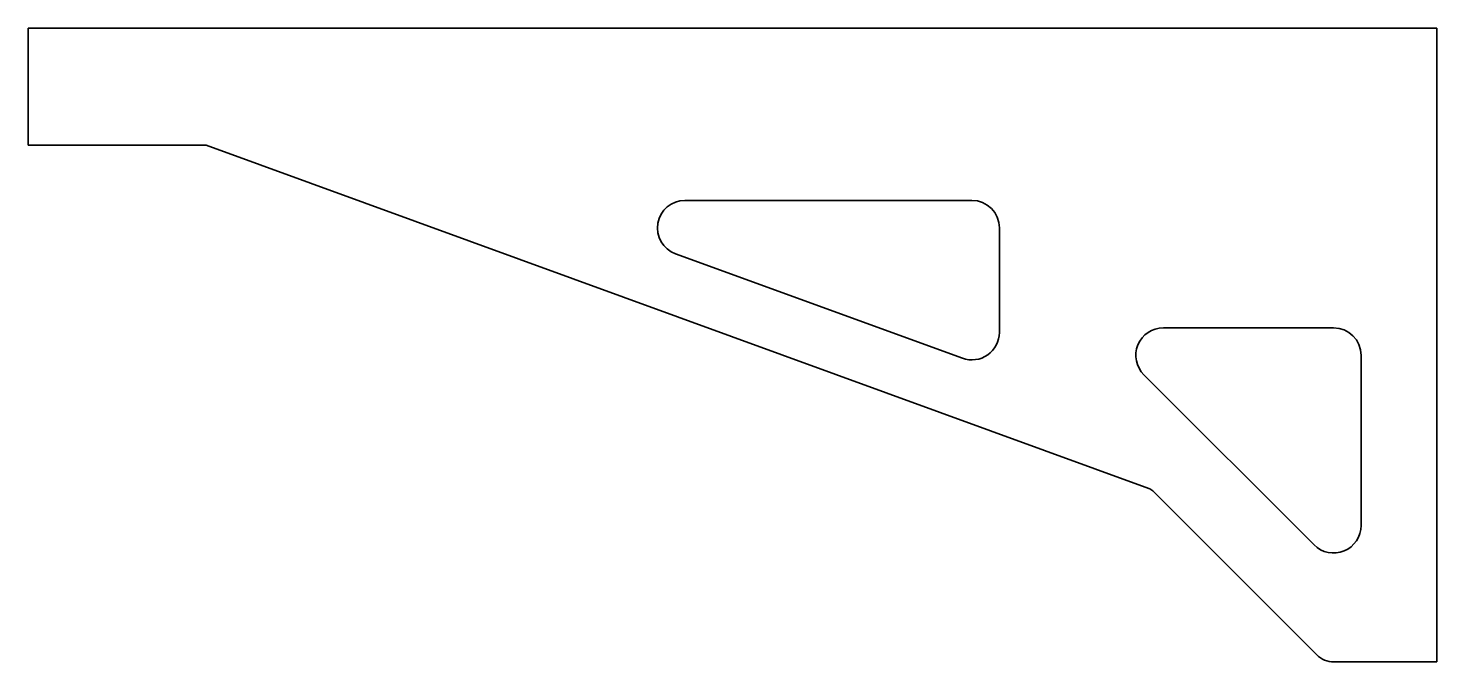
# Model space of a CAD drawing. Header units: millimetres. Extents: x -15 to 394, y 164 to 348.
import ezdxf

# ---------------------------------------------------------------- set-up
doc = ezdxf.new("R2010")
doc.units = ezdxf.units.MM

msp = doc.modelspace()

# ---------------------------------------------------------------- linework, layer by layer
at = {"color": 7, "linetype": 'Continuous', "lineweight": 35}
for p, q in [((393.88, 347.5), (-15.12, 347.5)), ((-15.12, 347.5), (-15.12, 313.5)), ((393.88, 163.5), (393.88, 347.5)), ((-15.12, 313.5), (36.53, 313.5)), ((36.53, 313.5), (310.3, 213.86)), ((258.88, 297.5), (175.56, 297.5)), ((266.88, 259.18), (266.88, 289.5)), ((172.83, 281.99), (256.14, 251.66)), ((363.88, 260.5), (314.48, 260.5)), ((371.88, 203.1), (371.88, 252.5)), ((308.82, 246.85), (358.22, 197.44)), ((311.39, 213.16), (359, 165.55)), ((363.95, 163.5), (393.88, 163.5))]:
    msp.add_line(p, q, dxfattribs=at)
for centre, radius, start, end in [((175.56, 289.5), 8, 90, 250), ((258.88, 289.5), 8, 0, 90), ((258.88, 259.18), 8, 250, 0), ((314.48, 252.5), 8, 90, 225), ((363.88, 252.5), 8, 0, 90), ((309.27, 211.04), 3, 45, 70), ((363.88, 203.1), 8, 225, 0), ((363.95, 170.5), 7, 225, 270)]:
    msp.add_arc(centre, radius, start, end, dxfattribs=at)

doc.saveas('drawing.dxf')
